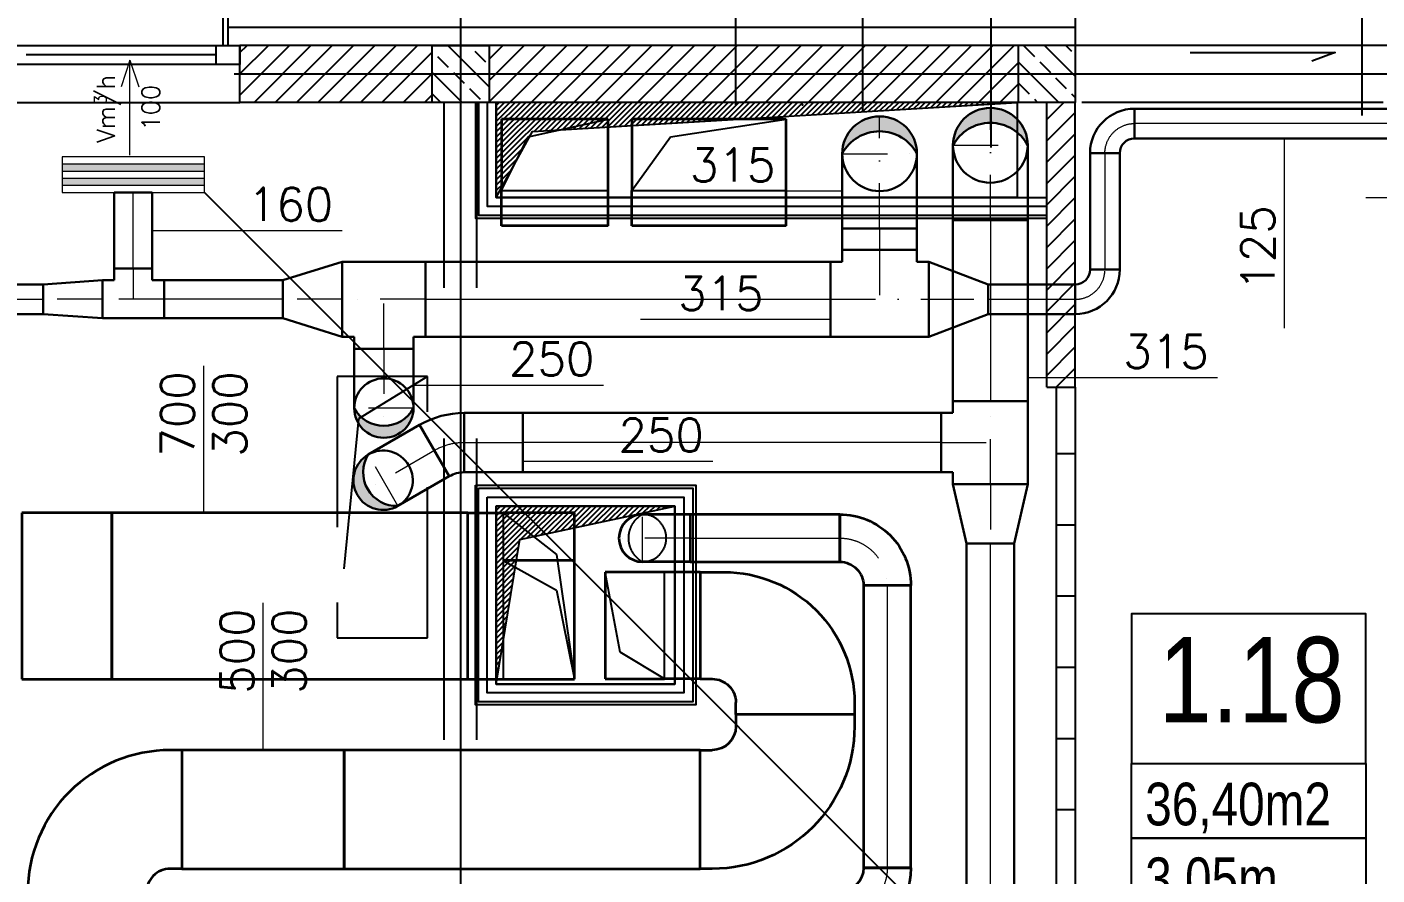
# Model space of a CAD drawing. Header units: millimetres. Extents: x -135140 to 267856, y -70704 to 149933.
# Drawn here: x 167605 to 173294, y -3162 to 410 of the extents above; entities that cross this region are included whole.
import ezdxf
from ezdxf.enums import TextEntityAlignment as Align

# ---------------------------------------------------------------- set-up
doc = ezdxf.new("R2010")
doc.units = ezdxf.units.MM
doc.header["$LTSCALE"] = 99.9
for name, pattern in [('ACAD_ISO03W100', [30, 12, -18]), ('ACAD_ISO10W100', [18, 12, -3, 0, -3]), ('AUDIT_D_080509132939-0', [0]), ('DASHDOT', [25.4, 12.7, -6.35, 0, -6.35]), ('HIDDEN', [9.525, 6.35, -3.175])]:
    doc.linetypes.add(name, pattern=pattern)
for name, color, linetype in [('+48_HACZE', 253, 'Continuous'), ('+48_MEBLE', 251, 'Continuous'), ('+48_OPISY_POM', 250, 'Continuous'), ('+48_OSIE', 8, 'Continuous'), ('+48_PODCIĄG', 250, 'ACAD_ISO03W100'), ('+48_PRZEBICIA', 143, 'Continuous'), ('+48_SCIANY', 250, 'Continuous'), ('+48_STOLARKA OKNA', 250, 'Continuous'), ('+48_STOLARKA_OKNA', 250, 'Continuous'), ('+48_WEŁNA', 252, 'Continuous'), ('+48_WIDOK', 250, 'Continuous'), ('+48_ŚCIANY_GK', 250, 'Continuous'), ('+48_ŻELBET', 250, 'Continuous'), ('CP_HIDDE', 203, 'HIDDEN')]:
    doc.layers.add(name, color=color, linetype=linetype)
for name, color, linetype, lineweight in [('2DH_SYM', 64, 'Continuous', 18), ('2DL_OBJ', 64, 'Continuous', 18), ('2DL_PRE_ps', 80, 'Continuous', 35), ('2DL_PRE_pu', 30, 'Continuous', 35), ('2DL_PRO_N1', 10, 'Continuous', 30), ('2DL_PRO_pu', 30, 'Continuous', 35), ('2DL_PRO_W11', 160, 'Continuous', 30), ('2DL_SYM', 64, 'Continuous', 18), ('CP_AXISAC', 7, 'DASHDOT', 0), ('WENTYLACJA NAPISY', 7, 'Continuous', 25)]:
    doc.layers.add(name, color=color, linetype=linetype, lineweight=lineweight)
doc.styles.add('CP_ATTR', font='ROMANS.SHX')
doc.styles.add('WRP_ARIAL', font='ARIAL.TTF', dxfattribs={"width": 0.8})
doc.linetypes.add('BATTING', pattern='A,0.00254,-2.54,[134,ltypeshp.shx,S=2.54,R=0,X=-2.54,Y=0],-5.08,[134,ltypeshp.shx,S=2.54,R=180,X=2.54,Y=0],-2.54', length=10.16254)
doc.linetypes.add('ZIGZAG', pattern='A,0.00254,-5.08,[131,ltypeshp.shx,S=5.08,R=0,X=-5.08,Y=0],-10.16,[131,ltypeshp.shx,S=5.08,R=180,X=5.08,Y=0],-5.08', length=20.32254)
pattern_1 = [(225, (-523422.42, -128919.54), (44.9012806, -44.9012806), [])]
pattern_2 = [(45, (-523422.417, -128919.542), (-11.22532015, 11.22532015), [])]

# ---------------------------------------------------------------- blocks, each defined once
blk = doc.blocks.new('OPISY_POM_METKA')
at = {"layer": '+48_OPISY_POM', "ltscale": 5}
for points in [[(0, -70), (109.71, -70), (109.71, 0), (0, 0)], [(109.71, -105), (0, -105), (0, -70), (109.71, -70)]]:
    blk.add_lwpolyline(points, close=True, dxfattribs=at)
at = {"layer": '+48_OPISY_POM'}
blk.add_lwpolyline([(109.71, -140), (0, -140), (0, -105), (109.71, -105)], close=True, dxfattribs=at)
at = {"layer": '+48_OPISY_POM', "ltscale": 5, "style": 'WRP_ARIAL', "width": 0.8}
for tag, p, height in [('NRPOM', (25.76, -50.8), 40), ('POW', (6.35, -98.98), 20)]:
    blk.add_attdef(tag, p, '', height=height, dxfattribs=at)
at = {"layer": '+48_OPISY_POM', "style": 'WRP_ARIAL', "width": 0.8}
blk.add_attdef('H', (6.35, -133.98), '', height=20, dxfattribs=at)
blk = doc.blocks.new('CPLS_464')
for p, q in [((-0.5, 0), (0.5, 0)), ((0.5, 0), (0.219, 0.094)), ((0.5, 0), (0.219, -0.094))]:
    blk.add_line(p, q)
at = {"style": 'CP_ATTR'}
for s, height, p in [('Vm/h', 0.1875, (-0.37, 0.16)), ('3', 0.125, (0.031, 0.25))]:
    blk.add_text(s, height=height, dxfattribs=at).set_placement(p)
blk.add_attdef('VAL', text='', height=0.188, dxfattribs=at).set_placement((0, -0.219), align=Align.MIDDLE)
blk = doc.blocks.new('ReZminus')
for p, q in [((0.5, 0.5), (-0.5, 0.5)), ((0.5, -0.5), (0.5, 0.5)), ((-0.5, -0.5), (0.5, -0.5))]:
    blk.add_line(p, q)
at = {"layer": 'CP_HIDDE'}
for p, q in [((-0.5, 0.5), (-0.5, -0.5)), ((-0.5, 0.5), (0.25, 0.25)), ((0.25, 0.25), (0.5, -0.5))]:
    blk.add_line(p, q, dxfattribs=at)
blk = doc.blocks.new('2CP_AC_ELBZ_RE_W650_H300_R100_A-90_E50_F50_S0_T0_ys')
at = {"ltscale": 0.15}
for p, q in [((0, -325), (0, 325)), ((0, 325), (150, 325)), ((0, -325), (150, -325))]:
    blk.add_line(p, q, dxfattribs=at)
at = {"ltscale": 0.15, "xscale": 300, "yscale": 650}
blk.add_blockref('ReZminus', (300, 0), dxfattribs=at)
at = {"linetype": 'ByBlock', "ltscale": 0.15, "style": 'CP_ATTR', "flags": 9}
for tag in ['NAME', 'PRODUCER', 'PRODUCT-TYPE', 'ARTICLE', 'FLOW', 'OTHER']:
    blk.add_attdef(tag, (0, 0), '', height=0.0001, dxfattribs=at)
blk = doc.blocks.new('2CP_AC_ELBZ_RE_W450_H300_R100_A-90_E50_F50_S0_T0_ys')
at = {"ltscale": 0.15}
for p, q in [((0, -225), (0, 225)), ((0, 225), (150, 225)), ((0, -225), (150, -225))]:
    blk.add_line(p, q, dxfattribs=at)
at = {"ltscale": 0.15, "xscale": 300, "yscale": 450}
blk.add_blockref('ReZminus', (300, 0), dxfattribs=at)
at = {"linetype": 'ByBlock', "ltscale": 0.15, "style": 'CP_ATTR', "flags": 9}
for tag in ['NAME', 'PRODUCER', 'PRODUCT-TYPE', 'ARTICLE', 'FLOW', 'OTHER']:
    blk.add_attdef(tag, (0, 0), '', height=0.0001, dxfattribs=at)
blk = doc.blocks.new('2CP_AC_ELBZ_RE_W700_H300_R100_A-90_E50_F50_S0_T0_ys')
at = {"ltscale": 0.15}
for p, q in [((0, -350), (0, 350)), ((0, 350), (150, 350)), ((0, -350), (150, -350))]:
    blk.add_line(p, q, dxfattribs=at)
at = {"ltscale": 0.15, "xscale": 300, "yscale": 700}
blk.add_blockref('ReZminus', (300, 0), dxfattribs=at)
at = {"linetype": 'ByBlock', "ltscale": 0.15, "style": 'CP_ATTR', "flags": 9}
for tag in ['NAME', 'PRODUCER', 'PRODUCT-TYPE', 'ARTICLE', 'FLOW', 'OTHER']:
    blk.add_attdef(tag, (0, 0), '', height=0.0001, dxfattribs=at)
blk = doc.blocks.new('2CP_AC_PIPE_RE')
at = {"ltscale": 0.15}
for p, q in [((1, 0.5), (0, 0.5)), ((0, 0.5), (0, -0.5)), ((1, -0.5), (1, 0.5)), ((0, -0.5), (1, -0.5))]:
    blk.add_line(p, q, dxfattribs=at)
at = {"linetype": 'ByBlock', "ltscale": 0.15, "style": 'CP_ATTR', "flags": 9}
for tag in ['NAME', 'PRODUCER', 'PRODUCT-TYPE', 'ARTICLE', 'FLOW', 'OTHER']:
    blk.add_attdef(tag, (0, 0), '', height=0.0001, dxfattribs=at)
blk = doc.blocks.new('2CP_AC_PIPZ_RE_yd')
at = {"ltscale": 0.15}
blk.add_blockref('ReZminus', (0, 0), dxfattribs=at)
at = {"linetype": 'ByBlock', "ltscale": 0.15, "style": 'CP_ATTR', "flags": 9}
for tag in ['NAME', 'PRODUCER', 'PRODUCT-TYPE', 'ARTICLE', 'FLOW', 'OTHER']:
    blk.add_attdef(tag, (0, 0), '', height=0.0001, dxfattribs=at)
blk = doc.blocks.new('2CP_AC_ELBZ_RE_W450_H250_R100_A-90_E50_F50_S0_T0_ys')
at = {"ltscale": 0.15}
for p, q in [((0, -225), (0, 225)), ((0, 225), (150, 225)), ((0, -225), (150, -225))]:
    blk.add_line(p, q, dxfattribs=at)
at = {"ltscale": 0.15, "xscale": 250, "yscale": 450}
blk.add_blockref('ReZminus', (275, 0), dxfattribs=at)
at = {"linetype": 'ByBlock', "ltscale": 0.15, "style": 'CP_ATTR', "flags": 9}
for tag in ['NAME', 'PRODUCER', 'PRODUCT-TYPE', 'ARTICLE', 'FLOW', 'OTHER']:
    blk.add_attdef(tag, (0, 0), '', height=0.0001, dxfattribs=at)
blk = doc.blocks.new('2CP_AC_ELBW_RE_W450_W500_R100_A90_E50_F50_S0_T0')
at = {"ltscale": 0.15}
for p, q in [((650, 375), (150, 375)), ((150, 375), (150, 325)), ((650, 325), (650, 375)), ((0, -225), (0, 225)), ((0, 225), (50, 225)), ((0, -225), (100, -225))]:
    blk.add_line(p, q, dxfattribs=at)
for centre, radius in [((50, 325), 100), ((100, 325), 550)]:
    blk.add_arc(centre, radius, 270, 0, dxfattribs=at)
at = {"linetype": 'ByBlock', "ltscale": 0.15, "style": 'CP_ATTR', "flags": 9}
for tag in ['NAME', 'PRODUCER', 'PRODUCT-TYPE', 'ARTICLE', 'FLOW', 'OTHER']:
    blk.add_attdef(tag, (0, 0), '', height=0.0001, dxfattribs=at)
blk = doc.blocks.new('2CP_AC_ELBW_RE_W500_W500_R100_A90_E50_F50_S0_T0')
at = {"ltscale": 0.15}
for p, q in [((650, 400), (150, 400)), ((150, 400), (150, 350)), ((650, 350), (650, 400)), ((0, -250), (0, 250)), ((0, 250), (50, 250)), ((0, -250), (50, -250))]:
    blk.add_line(p, q, dxfattribs=at)
for radius in [600, 100]:
    blk.add_arc((50, 350), radius, 270, 0, dxfattribs=at)
at = {"linetype": 'ByBlock', "ltscale": 0.15, "style": 'CP_ATTR', "flags": 9}
for tag in ['NAME', 'PRODUCER', 'PRODUCT-TYPE', 'ARTICLE', 'FLOW', 'OTHER']:
    blk.add_attdef(tag, (0, 0), '', height=0.0001, dxfattribs=at)
blk = doc.blocks.new('CPHS_DS06')
blk.add_line((0, 0), (1.55, 0))
at = {"style": 'CP_ATTR', "flags": 12}
for tag, p in [('EVAL_W_MM', (1.042, 0.275)), ('EVAL_H_MM', (1.042, -0.275))]:
    blk.add_attdef(tag, text='', height=0.35, dxfattribs=at).set_placement(p, align=Align.MIDDLE)
at = {"linetype": 'ByBlock', "style": 'CP_ATTR', "flags": 9}
blk.add_attdef('VAL', text='', height=0.00005, dxfattribs=at).set_placement((0.408, 0.182), align=Align.MIDDLE_LEFT)
blk = doc.blocks.new('RoZminus')
blk.add_arc((0, 0), 0.5, 270, 90)
at = {"layer": 'CP_HIDDE'}
for centre, radius, start, end in [((0, 0), 0.5, 90, 270), ((-0.267, 0), 0.567, 298.0725, 61.9275)]:
    blk.add_arc(centre, radius, start, end, dxfattribs=at)
blk = doc.blocks.new('2CP_AC_ELBZ_RO_D200_D200_R200_A-90_E0_F0_ys')
at = {"ltscale": 0.15}
for p, q in [((0, -100), (0, 100)), ((0, 100), (0, 100)), ((0, 100), (200, 100)), ((0, -100), (0, -100)), ((0, -100), (200, -100))]:
    blk.add_line(p, q, dxfattribs=at)
at = {"layer": 'CP_AXISAC', "ltscale": 0.15}
for p, q in [((200, 100), (200, -100)), ((0, 0), (300, 0))]:
    blk.add_line(p, q, dxfattribs=at)
at = {"ltscale": 0.15, "xscale": 200, "yscale": 200}
blk.add_blockref('RoZminus', (200, 0), dxfattribs=at)
at = {"linetype": 'ByBlock', "ltscale": 0.15, "style": 'CP_ATTR', "flags": 9}
for tag in ['NAME', 'PRODUCER', 'PRODUCT-TYPE', 'ARTICLE', 'FLOW', 'OTHER']:
    blk.add_attdef(tag, (0, 0), '', height=0.0001, dxfattribs=at)
blk = doc.blocks.new('2CP_AC_ELBW_RO_D200_D200_R200_A90_E0_F0')
at = {"ltscale": 0.15}
for p, q in [((300, 200), (100, 200)), ((100, 200), (100, 200)), ((300, 200), (300, 200)), ((0, -100), (0, 100)), ((0, 100), (0, 100)), ((0, -100), (0, -100))]:
    blk.add_line(p, q, dxfattribs=at)
for radius in [300, 100]:
    blk.add_arc((0, 200), radius, 270, 0, dxfattribs=at)
at = {"layer": 'CP_AXISAC', "ltscale": 0.15}
for p, q in [((200, 200), (200, 200)), ((0, 0), (0, 0))]:
    blk.add_line(p, q, dxfattribs=at)
blk.add_arc((0, 200), 200, 270, 0, dxfattribs=at)
at = {"linetype": 'ByBlock', "ltscale": 0.15, "style": 'CP_ATTR', "flags": 9}
for tag in ['NAME', 'PRODUCER', 'PRODUCT-TYPE', 'ARTICLE', 'FLOW', 'OTHER']:
    blk.add_attdef(tag, (0, 0), '', height=0.0001, dxfattribs=at)
blk = doc.blocks.new('2CP_AC_PIPE_RO')
at = {"ltscale": 0.15}
for p, q in [((1, 0.5), (0, 0.5)), ((0, 0.5), (0, -0.5)), ((1, -0.5), (1, 0.5)), ((0, -0.5), (1, -0.5))]:
    blk.add_line(p, q, dxfattribs=at)
at = {"layer": 'CP_AXISAC', "ltscale": 0.15}
blk.add_line((0, 0), (1, 0), dxfattribs=at)
at = {"linetype": 'ByBlock', "ltscale": 0.15, "style": 'CP_ATTR', "flags": 9}
for tag in ['NAME', 'PRODUCER', 'PRODUCT-TYPE', 'ARTICLE', 'FLOW', 'OTHER']:
    blk.add_attdef(tag, (0, 0), '', height=0.0001, dxfattribs=at)
blk = doc.blocks.new('RoZplus')
blk.add_hatch(color=256).paths.add_polyline_path([(0, 0.5, -0.6), (0, -0.5, 1)])
for centre, radius, start, end in [((0, 0), 0.5, 90, 270), ((0, 0), 0.5, 270, 90), ((-0.267, 0), 0.567, 298.0725, 61.9275)]:
    blk.add_arc(centre, radius, start, end)
blk = doc.blocks.new('2CP_AC_ELBZ_RO_D315_D315_R315_A90_E0_F0_ys')
at = {"ltscale": 0.15}
for p, q in [((0, -157.5), (0, 157.5)), ((0, 157.5), (0, 157.5)), ((0, 157.5), (315, 157.5)), ((0, -157.5), (0, -157.5)), ((0, -157.5), (315, -157.5))]:
    blk.add_line(p, q, dxfattribs=at)
at = {"layer": 'CP_AXISAC', "ltscale": 0.15}
for p, q in [((315, 157.5), (315, -157.5)), ((0, 0), (472.5, 0))]:
    blk.add_line(p, q, dxfattribs=at)
at = {"ltscale": 0.15, "xscale": 315, "yscale": 315}
blk.add_blockref('RoZplus', (315, 0), dxfattribs=at)
at = {"linetype": 'ByBlock', "ltscale": 0.15, "style": 'CP_ATTR', "flags": 9}
for tag in ['NAME', 'PRODUCER', 'PRODUCT-TYPE', 'ARTICLE', 'FLOW', 'OTHER']:
    blk.add_attdef(tag, (0, 0), '', height=0.0001, dxfattribs=at)
blk = doc.blocks.new('2DLAC020')
for p, q in [((-0.5, 0.3), (0.5, 0.3)), ((-0.5, 0.1), (0.5, 0.1)), ((-0.5, -0.1), (0.5, -0.1)), ((-0.5, -0.3), (0.5, -0.3))]:
    blk.add_line(p, q)
blk.add_lwpolyline([(-0.5, -0.5), (0.5, -0.5), (0.5, 0.5), (-0.5, 0.5)], close=True)
for points in [[(-0.5, 0.3), (0.5, 0.3), (-0.5, 0.1), (0.5, 0.1)], [(-0.5, -0.1), (0.5, -0.1), (-0.5, -0.3), (0.5, -0.3)]]:
    blk.add_solid(points)
at = {"linetype": 'ByBlock', "style": 'CP_ATTR', "flags": 9}
for tag, p in [('NUMBER', (-0.0919, -0.0183)), ('GROUP', (-0.0919, -0.0184)), ('ARTICLE', (-0.0919, -0.0185)), ('PRODUCT-TYPE', (-0.0919, -0.0186)), ('ORDER-NO', (-0.0919, -0.0187)), ('PRODUCER', (-0.0919, -0.0188)), ('NAME', (-0.0919, -0.0182)), ('TEMPERATURE', (-0.0916, -0.0182)), ('FLOW', (-0.0915, -0.0184)), ('CHARACTER', (-0.0915, -0.0185)), ('POWER', (-0.0914, -0.0187)), ('VOLTAGE', (-0.0914, -0.0188)), ('OTHER', (-0.0914, -0.0183)), ('PN', (-0.0912, -0.0184)), ('DN', (-0.0912, -0.0186))]:
    blk.add_attdef(tag, text='', height=0.00005, dxfattribs=at).set_placement(p, align=Align.MIDDLE_LEFT)
blk = doc.blocks.new('2CP_AC_ELBZ_RO_D250_D250_R250_A90_E0_F0_ys')
at = {"ltscale": 0.15}
for p, q in [((0, -125), (0, 125)), ((0, 125), (0, 125)), ((0, 125), (250, 125)), ((0, -125), (0, -125)), ((0, -125), (250, -125))]:
    blk.add_line(p, q, dxfattribs=at)
at = {"layer": 'CP_AXISAC', "ltscale": 0.15}
for p, q in [((250, 125), (250, -125)), ((0, 0), (375, 0))]:
    blk.add_line(p, q, dxfattribs=at)
at = {"ltscale": 0.15, "xscale": 250, "yscale": 250}
blk.add_blockref('RoZplus', (250, 0), dxfattribs=at)
at = {"linetype": 'ByBlock', "ltscale": 0.15, "style": 'CP_ATTR', "flags": 9}
for tag in ['NAME', 'PRODUCER', 'PRODUCT-TYPE', 'ARTICLE', 'FLOW', 'OTHER']:
    blk.add_attdef(tag, (0, 0), '', height=0.0001, dxfattribs=at)
blk = doc.blocks.new('2CP_AC_TEE3_RO_D315_D250_L350_L208_A90')
at = {"ltscale": 0.15}
for p, q in [((50, 157.5), (50, 208)), ((50, 208), (300, 208)), ((300, 157.5), (300, 208)), ((0, -157.5), (0, 157.5)), ((0, 157.5), (50, 157.5)), ((350, 157.5), (300, 157.5)), ((350, -157.5), (350, 157.5)), ((0, -157.5), (350, -157.5))]:
    blk.add_line(p, q, dxfattribs=at)
at = {"layer": 'CP_AXISAC', "ltscale": 0.15}
for p, q in [((175, 208), (175, 0)), ((0, 0), (350, 0))]:
    blk.add_line(p, q, dxfattribs=at)
at = {"linetype": 'ByBlock', "ltscale": 0.15, "style": 'CP_ATTR', "flags": 9}
for tag in ['NAME', 'PRODUCER', 'PRODUCT-TYPE', 'ARTICLE', 'FLOW', 'OTHER']:
    blk.add_attdef(tag, (0, 0), '', height=0.0001, dxfattribs=at)
blk = doc.blocks.new('2CP_AC_TRNS_RO_D315_D160_L250_O0_Z0_E0_F0')
at = {"ltscale": 0.15}
for p, q in [((0, -157.5), (0, 157.5)), ((0, 157.5), (0, 157.5)), ((0, 157.5), (250, 80)), ((250, -80), (250, 80)), ((250, 80), (250, 80)), ((0, -157.5), (250, -80)), ((250, -80), (250, -80)), ((0, -157.5), (0, -157.5))]:
    blk.add_line(p, q, dxfattribs=at)
at = {"layer": 'CP_AXISAC', "ltscale": 0.15}
for p, q in [((0, 0), (0, 0)), ((0, 0), (250, 0)), ((250, 0), (250, 0))]:
    blk.add_line(p, q, dxfattribs=at)
at = {"linetype": 'ByBlock', "ltscale": 0.15, "style": 'CP_ATTR', "flags": 9}
for tag in ['NAME', 'PRODUCER', 'PRODUCT-TYPE', 'ARTICLE', 'FLOW', 'OTHER']:
    blk.add_attdef(tag, (0, 0), '', height=0.0001, dxfattribs=at)
blk = doc.blocks.new('2CP_AC_TEE3_RO_D160_D160_L260_L130_A90')
at = {"ltscale": 0.15}
for p, q in [((50, 80), (50, 130)), ((50, 130), (210, 130)), ((210, 80), (210, 130)), ((0, -80), (0, 80)), ((0, 80), (50, 80)), ((260, 80), (210, 80)), ((260, -80), (260, 80)), ((0, -80), (260, -80))]:
    blk.add_line(p, q, dxfattribs=at)
at = {"layer": 'CP_AXISAC', "ltscale": 0.15}
for p, q in [((130, 130), (130, 0)), ((0, 0), (260, 0))]:
    blk.add_line(p, q, dxfattribs=at)
at = {"linetype": 'ByBlock', "ltscale": 0.15, "style": 'CP_ATTR', "flags": 9}
for tag in ['NAME', 'PRODUCER', 'PRODUCT-TYPE', 'ARTICLE', 'FLOW', 'OTHER']:
    blk.add_attdef(tag, (0, 0), '', height=0.0001, dxfattribs=at)
blk = doc.blocks.new('2CP_AC_TRNS_RO_D160_D125_L250_O0_Z0_E0_F0')
at = {"ltscale": 0.15}
for p, q in [((0, -80), (0, 80)), ((0, 80), (0, 80)), ((0, 80), (250, 62.5)), ((250, -62.5), (250, 62.5)), ((250, 62.5), (250, 62.5)), ((0, -80), (250, -62.5)), ((0, -80), (0, -80)), ((250, -62.5), (250, -62.5))]:
    blk.add_line(p, q, dxfattribs=at)
at = {"layer": 'CP_AXISAC', "ltscale": 0.15}
for p, q in [((0, 0), (0, 0)), ((0, 0), (250, 0)), ((250, 0), (250, 0))]:
    blk.add_line(p, q, dxfattribs=at)
at = {"linetype": 'ByBlock', "ltscale": 0.15, "style": 'CP_ATTR', "flags": 9}
for tag in ['NAME', 'PRODUCER', 'PRODUCT-TYPE', 'ARTICLE', 'FLOW', 'OTHER']:
    blk.add_attdef(tag, (0, 0), '', height=0.0001, dxfattribs=at)
blk = doc.blocks.new('2CP_AC_TEE3_RO_D315_D315_L415_L208_A90')
at = {"ltscale": 0.15}
for p, q in [((50, 157.5), (50, 208)), ((50, 208), (365, 208)), ((365, 157.5), (365, 208)), ((0, -157.5), (0, 157.5)), ((0, 157.5), (50, 157.5)), ((415, 157.5), (365, 157.5)), ((415, -157.5), (415, 157.5)), ((0, -157.5), (415, -157.5))]:
    blk.add_line(p, q, dxfattribs=at)
at = {"layer": 'CP_AXISAC', "ltscale": 0.15}
for p, q in [((207.5, 208), (207.5, 0)), ((0, 0), (415, 0))]:
    blk.add_line(p, q, dxfattribs=at)
at = {"linetype": 'ByBlock', "ltscale": 0.15, "style": 'CP_ATTR', "flags": 9}
for tag in ['NAME', 'PRODUCER', 'PRODUCT-TYPE', 'ARTICLE', 'FLOW', 'OTHER']:
    blk.add_attdef(tag, (0, 0), '', height=0.0001, dxfattribs=at)
blk = doc.blocks.new('2CP_AC_TRNS_RO_D315_D125_L250_O0_Z0_E0_F0')
at = {"ltscale": 0.15}
for p, q in [((0, -157.5), (0, 157.5)), ((0, 157.5), (0, 157.5)), ((0, 157.5), (250, 62.5)), ((250, -62.5), (250, 62.5)), ((250, 62.5), (250, 62.5)), ((0, -157.5), (250, -62.5)), ((250, -62.5), (250, -62.5)), ((0, -157.5), (0, -157.5))]:
    blk.add_line(p, q, dxfattribs=at)
at = {"layer": 'CP_AXISAC', "ltscale": 0.15}
for p, q in [((0, 0), (0, 0)), ((0, 0), (250, 0)), ((250, 0), (250, 0))]:
    blk.add_line(p, q, dxfattribs=at)
at = {"linetype": 'ByBlock', "ltscale": 0.15, "style": 'CP_ATTR', "flags": 9}
for tag in ['NAME', 'PRODUCER', 'PRODUCT-TYPE', 'ARTICLE', 'FLOW', 'OTHER']:
    blk.add_attdef(tag, (0, 0), '', height=0.0001, dxfattribs=at)
blk = doc.blocks.new('2CP_AC_ELBW_RO_D125_D125_R125_A90_E0_F0')
at = {"ltscale": 0.15}
for p, q in [((187.5, 125), (62.5, 125)), ((62.5, 125), (62.5, 125)), ((187.5, 125), (187.5, 125)), ((0, -62.5), (0, 62.5)), ((0, 62.5), (0, 62.5)), ((0, -62.5), (0, -62.5))]:
    blk.add_line(p, q, dxfattribs=at)
for radius in [187.5, 62.5]:
    blk.add_arc((0, 125), radius, 270, 0, dxfattribs=at)
at = {"layer": 'CP_AXISAC', "ltscale": 0.15}
for p, q in [((125, 125), (125, 125)), ((0, 0), (0, 0))]:
    blk.add_line(p, q, dxfattribs=at)
blk.add_arc((0, 125), 125, 270, 0, dxfattribs=at)
at = {"linetype": 'ByBlock', "ltscale": 0.15, "style": 'CP_ATTR', "flags": 9}
for tag in ['NAME', 'PRODUCER', 'PRODUCT-TYPE', 'ARTICLE', 'FLOW', 'OTHER']:
    blk.add_attdef(tag, (0, 0), '', height=0.0001, dxfattribs=at)
blk = doc.blocks.new('2CP_AC_ELBW_RO_D250_D250_R250_A30_E0_F0')
at = {"ltscale": 0.15}
for p, q in [((0, -125), (0, 125)), ((0, 125), (0, 125)), ((187.5, -74.8), (62.5, 141.7)), ((62.5, 141.7), (62.5, 141.7)), ((187.5, -74.8), (187.5, -74.8)), ((0, -125), (0, -125))]:
    blk.add_line(p, q, dxfattribs=at)
for radius in [125, 375]:
    blk.add_arc((0, 250), radius, 270, 300, dxfattribs=at)
at = {"layer": 'CP_AXISAC', "ltscale": 0.15}
for p, q in [((0, 0), (0, 0)), ((125, 33.5), (125, 33.5))]:
    blk.add_line(p, q, dxfattribs=at)
blk.add_arc((0, 250), 250, 270, 300, dxfattribs=at)
at = {"linetype": 'ByBlock', "ltscale": 0.15, "style": 'CP_ATTR', "flags": 9}
for tag in ['NAME', 'PRODUCER', 'PRODUCT-TYPE', 'ARTICLE', 'FLOW', 'OTHER']:
    blk.add_attdef(tag, (0, 0), '', height=0.0001, dxfattribs=at)
blk = doc.blocks.new('2CP_AC_TRNS_RO_D315_D200_L250_O0_Z0_E0_F0')
at = {"ltscale": 0.15}
for p, q in [((0, -157.5), (0, 157.5)), ((0, 157.5), (0, 157.5)), ((0, 157.5), (250, 100)), ((250, -100), (250, 100)), ((250, 100), (250, 100)), ((0, -157.5), (250, -100)), ((250, -100), (250, -100)), ((0, -157.5), (0, -157.5))]:
    blk.add_line(p, q, dxfattribs=at)
at = {"layer": 'CP_AXISAC', "ltscale": 0.15}
for p, q in [((0, 0), (0, 0)), ((0, 0), (250, 0)), ((250, 0), (250, 0))]:
    blk.add_line(p, q, dxfattribs=at)
at = {"linetype": 'ByBlock', "ltscale": 0.15, "style": 'CP_ATTR', "flags": 9}
for tag in ['NAME', 'PRODUCER', 'PRODUCT-TYPE', 'ARTICLE', 'FLOW', 'OTHER']:
    blk.add_attdef(tag, (0, 0), '', height=0.0001, dxfattribs=at)
blk = doc.blocks.new('CPHS_DS08')
blk.add_line((0, 0), (2, 0))
at = {"style": 'CP_ATTR', "flags": 14}
blk.add_attdef('FI', text='', height=0.35, dxfattribs=at).set_placement((0.784, 0.275), align=Align.MIDDLE)
at = {"style": 'CP_ATTR', "flags": 12}
blk.add_attdef('EVAL_W_MM', text='', height=0.35, dxfattribs=at).set_placement((1.006, 0.275), align=Align.MIDDLE_LEFT)
at = {"linetype": 'ByBlock', "style": 'CP_ATTR', "flags": 9}
blk.add_attdef('VAL', text='', height=0.00005, dxfattribs=at).set_placement((0.408, 0.182), align=Align.MIDDLE_LEFT)
blk = doc.blocks.new('CPHS_DS09')
blk.add_line((0, 0), (-2, 0))
at = {"style": 'CP_ATTR', "flags": 14}
blk.add_attdef('FI', text='', height=0.35, dxfattribs=at).set_placement((-1.807, 0.275), align=Align.MIDDLE)
at = {"style": 'CP_ATTR', "flags": 12}
blk.add_attdef('EVAL_W_MM', text='', height=0.35, dxfattribs=at).set_placement((-1.604, 0.275), align=Align.MIDDLE_LEFT)
at = {"linetype": 'ByBlock', "style": 'CP_ATTR', "flags": 9}
blk.add_attdef('VAL', text='', height=0.00005, dxfattribs=at).set_placement((-1.342, 0.182), align=Align.MIDDLE_LEFT)

msp = doc.modelspace()

# ---------------------------------------------------------------- hatches: boundary and pattern name
at = {"layer": '+48_HACZE'}
h = msp.add_hatch(dxfattribs=at)
h.set_pattern_fill('ANSI31', color=256, scale=20, angle=180, style=0)
h.set_pattern_definition(pattern_1)
h.paths.add_polyline_path([(168502.4, 332.6), (168502.4, 92.6), (169312.4, 92.6), (169312.4, 332.6)])
at = {"layer": '+48_HACZE', "linetype": 'AUDIT_D_080509132939-0'}
h = msp.add_hatch(dxfattribs=at)
h.set_pattern_fill('ANSI33', color=256, scale=20, angle=90, style=0)
h.set_pattern_definition([(135, (-523422.42, -128919.54), (-89.802561, -89.802561), []), (135, (-523422.42, -128829.74), (-89.802561, -89.802561), [63.5, -31.75])])
h.paths.add_polyline_path([(169552.4, 92.6), (169552.4, 332.6), (169312.4, 332.6), (169312.4, 92.6)])
at = {"layer": '+48_HACZE'}
h = msp.add_hatch(dxfattribs=at)
h.set_pattern_fill('ANSI31', color=256, scale=20, angle=180, style=0)
h.set_pattern_definition(pattern_1)
h.paths.add_polyline_path([(171782.4, 92.6), (171782.4, 332.6), (169552.4, 332.6), (169552.4, 92.6)])
at = {"layer": '+48_HACZE', "linetype": 'AUDIT_D_080509132939-0'}
h = msp.add_hatch(dxfattribs=at)
h.set_pattern_fill('ANSI33', color=256, scale=20, angle=90, style=0)
h.set_pattern_definition([(135, (-523422.42, -128919.54), (-89.802561, -89.802561), []), (135, (-523422.42, -128829.74), (-89.802561, -89.802561), [63.5, -31.75])])
h.paths.add_polyline_path([(172022.4, 212.6), (171782.4, 212.6), (171782.4, 92.6), (172022.4, 92.6)])
h.paths.add_polyline_path([(172022.4, 332.6), (171782.4, 332.6), (171782.4, 212.6), (172022.4, 212.6)])
at = {"layer": '+48_HACZE'}
h = msp.add_hatch(dxfattribs=at)
h.set_pattern_fill('ANSI31', color=256, scale=20, angle=180, style=0)
h.set_pattern_definition([(225, (-523422.42, -128919.54), (44.9012806, -44.9012806), [])])
h.paths.add_polyline_path([(172022.4, 92.6), (171902.4, 92.6), (171902.4, -1107.4), (172022.4, -1107.4)])
at = {"layer": '+48_PRZEBICIA'}
h = msp.add_hatch(dxfattribs=at)
h.set_pattern_fill('ANSI31', color=256, scale=5, style=0)
h.set_pattern_definition(pattern_2)
h.paths.add_polyline_path([(169582.4, 92.6), (171777.4, 92.6), (169735.3, -29.6), (169582.4, -307.4)])
h = msp.add_hatch(dxfattribs=at)
h.set_pattern_fill('ANSI31', color=256, scale=5, style=0)
h.set_pattern_definition(pattern_2)
h.paths.add_polyline_path([(170335.9, -1607.4), (169582.4, -1607.4), (169582.4, -2357.4), (169682.4, -1748.4)])

# ---------------------------------------------------------------- linework, layer by layer
at = {"layer": '+48_MEBLE'}
msp.add_lwpolyline([(173622.4, 332.6), (172022.4, 332.6)], dxfattribs=at)
at = {"layer": '+48_OSIE', "linetype": 'ACAD_ISO10W100', "ltscale": 5}
for p, q in [((169432.4, 2159.1), (169432.4, -24112.6)), ((159487.3, 212.6), (190440.4, 212.6))]:
    msp.add_line(p, q, dxfattribs=at)
at = {"layer": '+48_PODCIĄG', "linetype": 'HIDDEN', "ltscale": 2}
for p, q in [((169363.9, -12107.4), (169363.9, 92.6)), ((169500.9, -12107.4), (169500.9, 92.6))]:
    msp.add_line(p, q, dxfattribs=at)
msp.add_lwpolyline([(175222.4, 92.6), (172022.4, 92.6)], dxfattribs=at)
at = {"layer": '+48_PRZEBICIA'}
for points in [[(171777.4, 92.6), (171777.4, -307.4), (169582.4, -307.4), (169582.4, 92.6)], [(169582.4, -307.4), (169735.3, -29.6), (171777.4, 92.6)], [(169582.4, -2357.4), (169682.4, -1748.4), (170335.9, -1607.4)]]:
    msp.add_lwpolyline(points, dxfattribs=at)
at = {"layer": '+48_PRZEBICIA', "linetype": 'HIDDEN'}
msp.add_lwpolyline([(168912.4, -2162.4), (169292.4, -2162.4), (169292.4, -1062.4), (168912.4, -1062.4)], close=True, dxfattribs=at)
msp.add_lwpolyline([(169292.4, -1062.4), (169002.5, -1240), (168912.4, -2162.4)], dxfattribs=at)
at = {"layer": '+48_PRZEBICIA'}
msp.add_lwpolyline([(170335.9, -1607.4), (169582.4, -1607.4), (169582.4, -2357.4), (170335.9, -2357.4), (170335.9, -1607.4)], close=True, dxfattribs=at)
at = {"layer": '+48_SCIANY', "ltscale": 3}
for p, q in [((172022.4, 332.6), (168502.4, 332.6)), ((171902.4, -1107.4), (171902.4, 92.6)), ((172022.4, -1107.4), (172022.4, 92.6))]:
    msp.add_line(p, q, dxfattribs=at)
at = {"layer": '+48_SCIANY'}
for p, q in [((171782.4, 332.6), (171782.4, 92.6)), ((172022.4, 332.6), (172022.4, 92.6)), ((172022.4, 92.6), (168502.4, 92.6))]:
    msp.add_line(p, q, dxfattribs=at)
for points in [[(168502.4, 92.6), (168502.4, 332.6)], [(171080.5, 92.6), (170960.5, 92.6)]]:
    msp.add_lwpolyline(points, dxfattribs=at)
at = {"layer": '+48_SCIANY', "ltscale": 3}
msp.add_lwpolyline([(171902.4, -1107.4), (172022.4, -1107.4)], dxfattribs=at)
at = {"layer": '+48_STOLARKA OKNA'}
for points in [[(167502.4, 332.6), (168502.4, 332.6), (168502.4, 252.6), (167502.4, 252.6)], [(168402.4, 332.6), (168502.4, 332.6), (168502.4, 252.6), (168402.4, 252.6)]]:
    msp.add_lwpolyline(points, close=True, dxfattribs=at)
msp.add_lwpolyline([(168402.4, 292.6), (167602.4, 292.6)], dxfattribs=at)
at = {"layer": '+48_STOLARKA_OKNA'}
for p, q in [((172022.4, -1387.4), (171942.4, -1387.4)), ((172022.4, -1687.4), (171942.4, -1687.4)), ((172022.4, -1987.4), (171942.4, -1987.4)), ((172022.4, -2287.4), (171942.4, -2287.4)), ((172022.4, -2587.4), (171942.4, -2587.4)), ((172022.4, -2887.4), (171942.4, -2887.4))]:
    msp.add_line(p, q, dxfattribs=at)
for points in [[(172507.3, 302.6), (173118.1, 302.6), (173020, 266.7)], [(171942.4, -1107.4), (171942.4, -4687.4)], [(172022.4, -1107.4), (172022.4, -4687.4)]]:
    msp.add_lwpolyline(points, dxfattribs=at)
at = {"layer": '+48_WEŁNA', "linetype": 'BATTING', "ltscale": 0.07}
msp.add_line((172022.4, 407.6), (168452.4, 407.6), dxfattribs=at)
at = {"layer": '+48_WEŁNA', "linetype": 'ZIGZAG', "ltscale": 0.07}
msp.add_lwpolyline([(169544.9, 92.6), (169544.9, -344.9), (171902.4, -344.9)], dxfattribs=at)
at = {"layer": '+48_WEŁNA', "linetype": 'ZIGZAG', "ltscale": 0.7}
msp.add_lwpolyline([(169544.9, -1569.9), (170373.4, -1569.9), (170373.4, -2394.9), (169544.9, -2394.9)], close=True, dxfattribs=at)
at = {"layer": '+48_WIDOK'}
for p, q in [((168432.4, 332.6), (168432.4, 562.6)), ((168452.4, 332.6), (168452.4, 542.6))]:
    msp.add_line(p, q, dxfattribs=at)
at = {"layer": '+48_WIDOK', "linetype": 'HIDDEN', "ltscale": 3}
msp.add_line((167502.4, 92.6), (168502.4, 92.6), dxfattribs=at)
at = {"layer": '+48_WIDOK'}
msp.add_lwpolyline([(168452.4, 542.6), (172022.4, 542.6), (172022.4, 277.6)], dxfattribs=at)
at = {"layer": '+48_ŚCIANY_GK'}
for points in [[(169494.9, 92.6), (169494.9, -394.9), (171902.4, -394.9)], [(169494.9, 92.6), (169494.9, -394.9), (171902.4, -394.9)], [(169507.4, 92.6), (169507.4, -382.4), (171902.4, -382.4)], [(169582.4, 92.6), (169582.4, -307.4), (171902.4, -307.4)]]:
    msp.add_lwpolyline(points, dxfattribs=at)
for points in [[(169494.9, -1519.9), (170423.4, -1519.9), (170423.4, -2444.9), (169494.9, -2444.9)], [(169507.4, -1532.4), (170410.9, -1532.4), (170410.9, -2432.4), (169507.4, -2432.4)], [(169582.4, -1607.4), (170335.9, -1607.4), (170335.9, -2357.4), (169582.4, -2357.4)]]:
    msp.add_lwpolyline(points, close=True, dxfattribs=at)
at = {"layer": '+48_ŻELBET', "linetype": 'AUDIT_D_080509132939-0'}
msp.add_lwpolyline([(169312.4, 332.6), (169552.4, 332.6), (169552.4, 92.6), (169312.4, 92.6)], close=True, dxfattribs=at)
at = {"ltscale": 0.15}
msp.add_line((168353.3, -286.5), (172249.2, -4184), dxfattribs=at)
msp.add_point((170873.7, 82.4), dxfattribs=at)
at = {"layer": 'WENTYLACJA NAPISY'}
for points in [[(170591.2, 2363.6), (170591.2, 82.4)], [(171126.1, 2332.2), (171126.1, 51.1)], [(171666.6, 2332.2), (171666.6, -96.7)], [(173230, 2147.2), (173230, 37.6)]]:
    msp.add_lwpolyline(points, dxfattribs=at)

# ---------------------------------------------------------------- block references
at = {"layer": '+48_OPISY_POM'}
ref = msp.add_blockref('OPISY_POM_METKA', (172260, -2061.8), dxfattribs=dict(at, xscale=9, yscale=9, zscale=8.999999999984084))
ref.add_attrib('H', '3,05m', (172317.2, -3267.6), dxfattribs={"height": 180, "style": 'WRP_ARIAL', "width": 0.8})
ref.add_attrib('NRPOM', '1.18', (172374.2, -2519), dxfattribs={"ltscale": 5, "height": 360, "style": 'WRP_ARIAL', "width": 0.8})
ref.add_attrib('POW', '36,40m2', (172317.2, -2952.6), dxfattribs={"ltscale": 5, "height": 180, "style": 'WRP_ARIAL', "width": 0.8})
at = {"layer": '2DH_SYM', "ltscale": 0.15}
ref = msp.add_blockref('CPHS_DS09', (171040.5, -281), dxfattribs=dict(at, xscale=400, yscale=400, zscale=400))
ref.add_attrib('EVAL_W_MM', '315', dxfattribs={"layer": '0', "height": 140, "style": 'CP_ATTR', "flags": 12}).set_placement((170398.9, -171), align=Align.MIDDLE_LEFT)
ref = msp.add_blockref('CPHS_DS09', (172902.2, -58.8), dxfattribs=dict(at, xscale=400, yscale=400, zscale=400, rotation=90))
ref.add_attrib('EVAL_W_MM', '125', dxfattribs={"layer": '0', "height": 140, "rotation": 90, "style": 'CP_ATTR', "flags": 12}).set_placement((172792.2, -700.4), align=Align.MIDDLE_LEFT)
ref = msp.add_blockref('CPHS_DS09', (174047.2, -309.3), dxfattribs=dict(at, xscale=400, yscale=400, zscale=400))
ref.add_attrib('EVAL_W_MM', '160', dxfattribs={"layer": '0', "height": 140, "style": 'CP_ATTR', "flags": 12}).set_placement((173405.7, -199.3), align=Align.MIDDLE_LEFT)
ref = msp.add_blockref('CPHS_DS08', (168133.3, -446.6), dxfattribs=dict(at, xscale=400, yscale=400, zscale=400))
ref.add_attrib('EVAL_W_MM', '160', dxfattribs={"layer": '0', "height": 140, "style": 'CP_ATTR', "flags": 12}).set_placement((168535.9, -336.6), align=Align.MIDDLE_LEFT)
ref = msp.add_blockref('CPHS_DS09', (170990.5, -821.8), dxfattribs=dict(at, xscale=400, yscale=400, zscale=400))
ref.add_attrib('EVAL_W_MM', '315', dxfattribs={"layer": '0', "height": 140, "style": 'CP_ATTR', "flags": 12}).set_placement((170348.9, -711.8), align=Align.MIDDLE_LEFT)
ref = msp.add_blockref('CPHS_DS08', (171822.3, -1066.7), dxfattribs=dict(at, xscale=400, yscale=400, zscale=400))
ref.add_attrib('EVAL_W_MM', '315', dxfattribs={"layer": '0', "height": 140, "style": 'CP_ATTR', "flags": 12}).set_placement((172224.9, -956.7), align=Align.MIDDLE_LEFT)
ref = msp.add_blockref('CPHS_DS08', (169234.1, -1098.1), dxfattribs=dict(at, xscale=400, yscale=400, zscale=400))
ref.add_attrib('EVAL_W_MM', '250', dxfattribs={"layer": '0', "height": 140, "style": 'CP_ATTR', "flags": 12}).set_placement((169636.7, -988.1), align=Align.MIDDLE_LEFT)
at = {"layer": '2DH_SYM', "ltscale": 0.15, "xscale": 400, "yscale": 400, "zscale": 400, "rotation": 90}
for p, values in [((168350, -1636.7), {'EVAL_W_MM': '700', 'EVAL_H_MM': '300'}), ((168600.4, -2635.6), {'EVAL_W_MM': '500', 'EVAL_H_MM': '300'})]:
    msp.add_blockref('CPHS_DS06', p, dxfattribs=at).add_auto_attribs(values)
at = {"layer": '2DH_SYM', "ltscale": 0.15}
ref = msp.add_blockref('CPHS_DS08', (169695.2, -1418.4), dxfattribs=dict(at, xscale=400, yscale=400, zscale=400))
ref.add_attrib('EVAL_W_MM', '250', dxfattribs={"layer": '0', "height": 140, "style": 'CP_ATTR', "flags": 12}).set_placement((170097.8, -1308.4), align=Align.MIDDLE_LEFT)
at = {"layer": '2DL_OBJ', "ltscale": 0.15, "xscale": 600, "yscale": 150, "zscale": 150}
msp.add_blockref('2DLAC020', (168053.3, -211.5), dxfattribs=at)
at = {"layer": '2DL_PRE_ps', "ltscale": 0.15, "zscale": 300, "rotation": 90}
for name, p in [('2CP_AC_ELBZ_RE_W450_H300_R100_A-90_E50_F50_S0_T0_ys', (169829.4, -427.9)), ('2CP_AC_ELBZ_RE_W650_H300_R100_A-90_E50_F50_S0_T0_ys', (170479.4, -427.9))]:
    msp.add_blockref(name, p, dxfattribs=at)
at = {"layer": '2DL_PRE_pu', "ltscale": 0.15, "zscale": 300, "rotation": 180}
for p, xscale, yscale in [((167962.3, -1986.7), 378.8477887709159, 700), ((169462.3, -1986.7), 1500, 700), ((168942.3, -2885.6), 683.8620559778064, 500), ((170442.3, -2885.6), 1500, 500)]:
    msp.add_blockref('2CP_AC_PIPE_RE', p, dxfattribs=dict(at, xscale=xscale, yscale=yscale))
at = {"layer": '2DL_PRE_pu', "ltscale": 0.15, "zscale": 300}
msp.add_blockref('2CP_AC_ELBZ_RE_W700_H300_R100_A-90_E50_F50_S0_T0_ys', (169462.3, -1986.7), dxfattribs=at)
at = {"layer": '2DL_PRE_pu', "ltscale": 0.15, "xscale": 300, "yscale": 500, "zscale": 500}
msp.add_blockref('2CP_AC_PIPZ_RE_yd', (169762.3, -2086.7), dxfattribs=at)
at = {"layer": '2DL_PRE_pu', "ltscale": 0.15, "rotation": 180}
for name, p, zscale in [('2CP_AC_ELBZ_RE_W450_H250_R100_A-90_E50_F50_S0_T0_ys', (170442.3, -2110.6), 250), ('2CP_AC_ELBW_RE_W500_W500_R100_A90_E50_F50_S0_T0', (168258.4, -2885.6), 300)]:
    msp.add_blockref(name, p, dxfattribs=dict(at, zscale=zscale))
at = {"layer": '2DL_PRE_pu', "ltscale": 0.15, "yscale": -1, "zscale": 250}
msp.add_blockref('2CP_AC_ELBW_RE_W450_W500_R100_A90_E50_F50_S0_T0', (170442.3, -2110.6), dxfattribs=at)
at = {"layer": '2DL_PRE_pu', "ltscale": 0.15, "yscale": -1, "zscale": 300, "rotation": 270}
msp.add_blockref('2CP_AC_ELBW_RE_W500_W500_R100_A90_E50_F50_S0_T0', (170842.3, -2485.6), dxfattribs=at)
at = {"layer": '2DL_PRO_N1', "ltscale": 0.15, "yscale": -1}
for name, p, zscale, rotation in [('2CP_AC_ELBW_RO_D125_D125_R125_A90_E0_F0', (172147.4, -121.3), 125, 90), ('2CP_AC_TEE3_RO_D160_D160_L260_L130_A90', (168183.3, -736.7), 160, 180)]:
    msp.add_blockref(name, p, dxfattribs=dict(at, zscale=zscale, rotation=rotation))
at = {"layer": '2DL_PRO_N1', "ltscale": 0.15}
for p, xscale, yscale, zscale, rotation in [((174014.7, 3.7), 1742.308474522317, 125, 125, 180), ((172147.4, -121.3), 490.3467647735315, 125, 125, 270), ((168053.3, -606.7), 320.1672726913181, 160, 160, 90), ((171198, -438.5), 90.12437790440252, 315, 315, 270), ((168684.1, -736.7), 500.8630458260886, 160, 160, 180)]:
    msp.add_blockref('2CP_AC_PIPE_RO', p, dxfattribs=dict(at, xscale=xscale, yscale=yscale, zscale=zscale, rotation=rotation))
for name, p, zscale, rotation in [('2CP_AC_ELBZ_RO_D315_D315_R315_A90_E0_F0_ys', (171198, -438.5), 315, 90), ('2CP_AC_TRNS_RO_D315_D160_L250_O0_Z0_E0_F0', (168934.1, -736.7), 315, 180), ('2CP_AC_TEE3_RO_D315_D250_L350_L208_A90', (169284.1, -736.7), 315, 180), ('2CP_AC_TRNS_RO_D160_D125_L250_O0_Z0_E0_F0', (167923.3, -736.7), 160, 180), ('2CP_AC_ELBZ_RO_D250_D250_R250_A90_E0_F0_ys', (169109.1, -944.7), 250, 270)]:
    msp.add_blockref(name, p, dxfattribs=dict(at, zscale=zscale, rotation=rotation))
for name, p, zscale in [('2CP_AC_TEE3_RO_D315_D315_L415_L208_A90', (170990.5, -736.7), 315), ('2CP_AC_TRNS_RO_D315_D125_L250_O0_Z0_E0_F0', (171405.5, -736.7), 315), ('2CP_AC_ELBW_RO_D125_D125_R125_A90_E0_F0', (172022.4, -736.7), 125)]:
    msp.add_blockref(name, p, dxfattribs=dict(at, zscale=zscale))
for p, xscale, yscale, zscale in [((169284.1, -736.7), 1706.371032907278, 315, 315), ((165876, -736.7), 1797.292514702742, 125, 125), ((171655.5, -736.7), 366.9085157231894, 125, 125)]:
    msp.add_blockref('2CP_AC_PIPE_RO', p, dxfattribs=dict(at, xscale=xscale, yscale=yscale, zscale=zscale))
at = {"layer": '2DL_PRO_pu', "ltscale": 0.15, "zscale": 200, "rotation": 180}
msp.add_blockref('2CP_AC_ELBZ_RO_D200_D200_R200_A-90_E0_F0_ys', (170399.4, -1742.6), dxfattribs=at)
at = {"layer": '2DL_PRO_pu', "ltscale": 0.15, "xscale": 630.9693115955452, "yscale": 200, "zscale": 200}
msp.add_blockref('2CP_AC_PIPE_RO', (170399.4, -1742.6), dxfattribs=at)
at = {"layer": '2DL_PRO_pu', "ltscale": 0.15, "yscale": -1, "zscale": 200}
msp.add_blockref('2CP_AC_ELBW_RO_D200_D200_R200_A90_E0_F0', (171030.3, -1742.6), dxfattribs=at)
at = {"layer": '2DL_PRO_pu', "ltscale": 0.15, "xscale": 1188.709162760337, "yscale": 200, "zscale": 200, "rotation": 270}
msp.add_blockref('2CP_AC_PIPE_RO', (171230.3, -1942.6), dxfattribs=at)
at = {"layer": '2DL_PRO_pu', "ltscale": 0.15, "yscale": -1, "zscale": 200, "rotation": 270}
msp.add_blockref('2CP_AC_ELBW_RO_D200_D200_R200_A90_E0_F0', (171230.3, -3131.3), dxfattribs=at)
at = {"layer": '2DL_PRO_W11', "ltscale": 0.15}
for name, p, zscale, rotation in [('2CP_AC_ELBZ_RO_D315_D315_R315_A90_E0_F0_ys', (171664.8, -403.1), 315, 90), ('2CP_AC_TEE3_RO_D315_D250_L350_L208_A90', (171664.8, -1515.4), 315, 90), ('2CP_AC_ELBW_RO_D250_D250_R250_A30_E0_F0', (169447.4, -1340.4), 250, 180), ('2CP_AC_ELBZ_RO_D250_D250_R250_A90_E0_F0_ys', (169322.4, -1373.9), 250, 209.9999999999582), ('2CP_AC_TRNS_RO_D315_D200_L250_O0_Z0_E0_F0', (171664.8, -1515.4), 315, 270)]:
    msp.add_blockref(name, p, dxfattribs=dict(at, zscale=zscale, rotation=rotation))
for p, xscale, yscale, zscale, rotation in [((171664.8, -403.1), 762.2878120065343, 315, 315, 270), ((171456.8, -1340.4), 1761.540934362565, 250, 250, 180), ((171664.8, -4765.4), 3000, 200, 200, 90)]:
    msp.add_blockref('2CP_AC_PIPE_RO', p, dxfattribs=dict(at, xscale=xscale, yscale=yscale, zscale=zscale, rotation=rotation))
at = {"layer": '2DL_PRO_W11', "ltscale": 0.15, "xscale": 247.8271961188875, "yscale": 250, "zscale": 250}
msp.add_blockref('2CP_AC_PIPE_RO', (169447.4, -1340.4), dxfattribs=at)
at = {"layer": '2DL_SYM', "ltscale": 0.15, "xscale": 400, "yscale": 400, "zscale": 400, "rotation": 90}
msp.add_blockref('CPLS_464', (168039.3, 70.5), dxfattribs=at).add_auto_attribs({'VAL': '100'})

doc.saveas('drawing.dxf')
